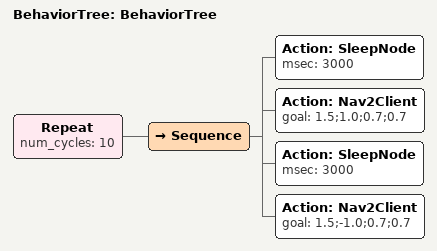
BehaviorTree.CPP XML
<?xml version="1.0"?>
<root main_tree_to_execute="BehaviorTree">
    <BehaviorTree ID="BehaviorTree">
        <Repeat num_cycles="10">
            <Sequence>
                <Action ID="SleepNode" msec="3000"/>
                <Action ID="Nav2Client" goal="1.5;1.0;0.7;0.7"/>
                <Action ID="SleepNode" msec="3000"/>
                <Action ID="Nav2Client" goal="1.5;-1.0;0.7;0.7"/>
            </Sequence>
        </Repeat>
    </BehaviorTree>
</root>
